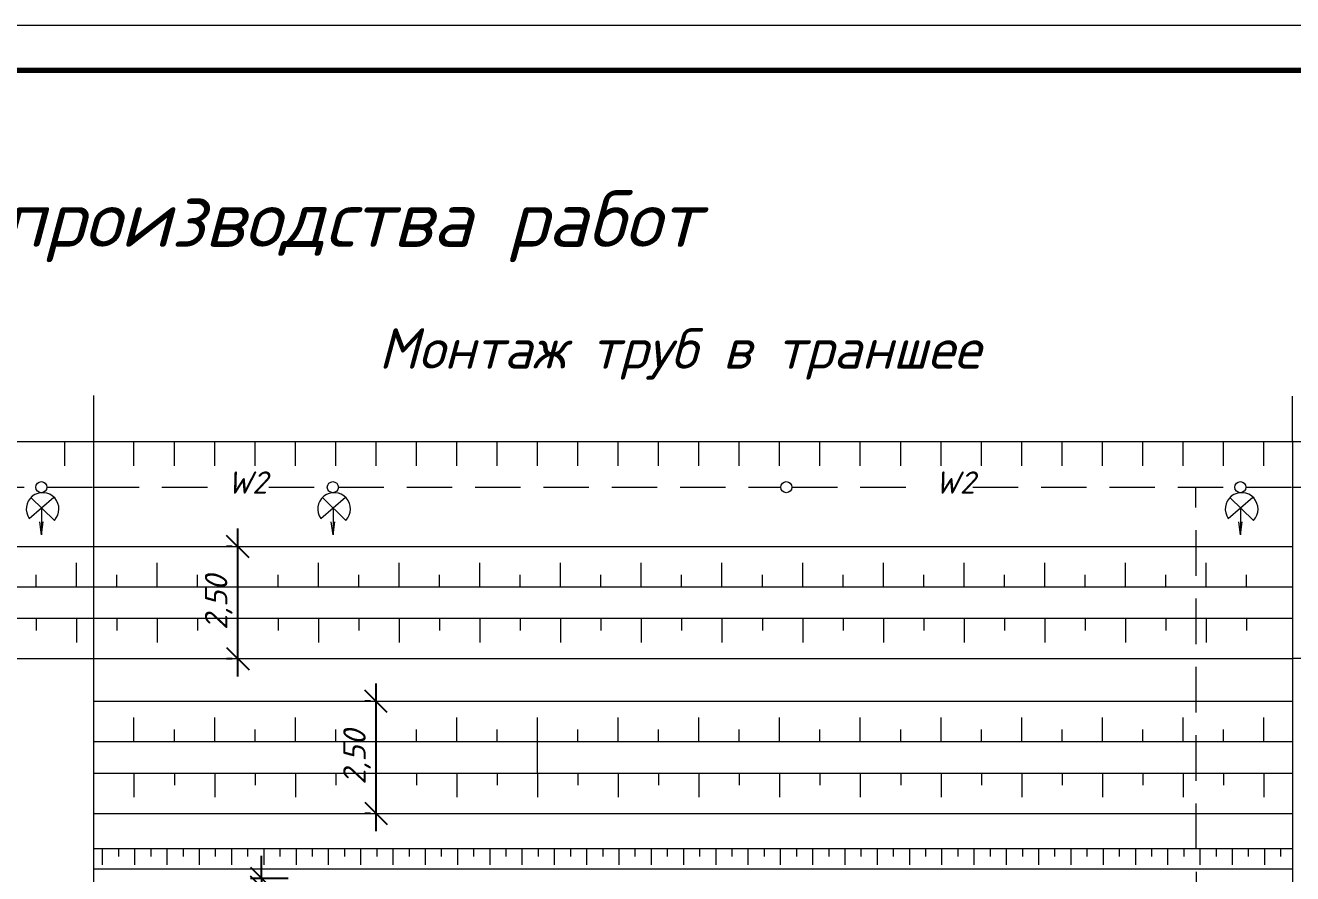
# Model space of a CAD drawing. Header units: millimetres. Extents: x 27137 to 30937, y -4667 to -569.
# Drawn here: x 28634.7 to 28776, y -3973.3 to -3878.8 of the extents above; entities that cross this region are included whole.
import ezdxf

# ---------------------------------------------------------------- set-up
doc = ezdxf.new("R2010")
doc.units = ezdxf.units.MM
doc.header["$LTSCALE"] = 0.4
doc.linetypes.add('штриховаяX2', pattern=[38.1, 25.4, -12.7])
doc.styles.add('Isocpeur', font='isocpeui.ttf', dxfattribs={"height": 2.5})
doc.styles.get("Standard").update_dxf_attribs({"font": 'isocpeui.ttf', "height": 2.5})
doc.dimstyles.new('06', dxfattribs={"dimtxt": 2.5, "dimasz": 2.5, "dimexe": 1.25, "dimexo": 0.625, "dimtad": 1, "dimdec": 0, "dimlfac": 200, "dimtxsty": 'Standard', "dimblk": 'OBLIQUE', "dimcen": 2.5, "dimdle": 2, "dimadec": 0, "dimazin": 0, "dimtfac": 1, "dimtdec": 0, "dimtmove": 0, "dimatfit": 3, "dimldrblk": 'OBLIQUE', "dimfxl": 1, "dimarcsym": 0})

# ---------------------------------------------------------------- blocks, each defined once
blk = doc.blocks.new('_Oblique')
at = {"color": 0, "linetype": 'ByBlock', "lineweight": -2}
blk.add_line((-0.5, -0.5), (0.5, 0.5), dxfattribs=at)
blk = doc.blocks.new('*D224')
at = {"color": 0, "lineweight": -2, "transparency": 16777216}
for p, q in [((28661.02, -3973.87), (28661.02, -3971.37)), ((28663.99, -3973.87), (28659.77, -3973.87)), ((28661.02, -3973.87), (28661.02, -3974.87)), ((28663.99, -3974.87), (28659.77, -3974.87)), ((28661.02, -3974.87), (28661.02, -3990.04))]:
    blk.add_line(p, q, dxfattribs=at)
at = {"layer": 'Defpoints', "color": 0, "transparency": 16777216}
for p in [(28664.61, -3973.87), (28661.02, -3974.87), (28664.61, -3974.87)]:
    blk.add_point(p, dxfattribs=at)
at = {"color": 0, "lineweight": -2, "transparency": 16777216, "xscale": 2.5, "yscale": 2.5, "zscale": 2.5}
for p, rotation in [((28661.02, -3973.87), 270), ((28661.02, -3974.87), 90)]:
    blk.add_blockref('_Oblique', p, dxfattribs=dict(at, rotation=rotation))
at = {"color": 0, "lineweight": 15, "transparency": 16777216, "insert": (28658.89, -3985.5), "char_height": 2.5, "attachment_point": 5, "rotation": 90, "style": 'Isocpeur'}
blk.add_mtext('0,080', dxfattribs=at)
blk = doc.blocks.new('*D226')
at = {"color": 0, "lineweight": -2, "transparency": 16777216}
for p, q in [((28658.37, -3951.37), (28658.37, -3934.87)), ((28657.74, -3936.87), (28657.12, -3936.87)), ((28657.74, -3949.37), (28657.12, -3949.37))]:
    blk.add_line(p, q, dxfattribs=at)
at = {"layer": 'Defpoints', "color": 0, "transparency": 16777216}
for p in [(28658.37, -3936.87), (28658.37, -3936.87), (28658.37, -3949.37)]:
    blk.add_point(p, dxfattribs=at)
at = {"color": 0, "lineweight": -2, "transparency": 16777216, "xscale": 2.5, "yscale": 2.5, "zscale": 2.5}
for p, rotation in [((28658.37, -3936.87), 90), ((28658.37, -3949.37), 270)]:
    blk.add_blockref('_Oblique', p, dxfattribs=dict(at, rotation=rotation))
at = {"color": 0, "lineweight": 15, "transparency": 16777216, "insert": (28656.24, -3943.12), "char_height": 2.5, "attachment_point": 5, "rotation": 90, "style": 'Isocpeur'}
blk.add_mtext('2,50', dxfattribs=at)
blk = doc.blocks.new('*D233')
at = {"color": 0, "lineweight": -2, "transparency": 16777216}
for p, q in [((28673.79, -3968.62), (28673.79, -3952.12)), ((28673.17, -3954.12), (28672.54, -3954.12)), ((28673.17, -3966.62), (28672.54, -3966.62))]:
    blk.add_line(p, q, dxfattribs=at)
at = {"layer": 'Defpoints', "color": 0, "transparency": 16777216}
for p in [(28673.79, -3954.12), (28673.79, -3954.12), (28673.79, -3966.62)]:
    blk.add_point(p, dxfattribs=at)
at = {"color": 0, "lineweight": -2, "transparency": 16777216, "xscale": 2.5, "yscale": 2.5, "zscale": 2.5}
for p, rotation in [((28673.79, -3954.12), 90), ((28673.79, -3966.62), 270)]:
    blk.add_blockref('_Oblique', p, dxfattribs=dict(at, rotation=rotation))
at = {"color": 0, "lineweight": 15, "transparency": 16777216, "insert": (28671.67, -3960.37), "char_height": 2.5, "attachment_point": 5, "rotation": 90, "style": 'Isocpeur'}
blk.add_mtext('2,50', dxfattribs=at)

msp = doc.modelspace()

# ---------------------------------------------------------------- linework, layer by layer
at = {"lineweight": 15, "ltscale": 0.5}
for p, q in [((28642.2914, -3920.0089), (28642.2914, -4011.3139)), ((28776.0043, -3925.0905), (28776.0043, -3920.0905)), ((28776.0043, -3925.0905), (28776.0043, -4015.6071)), ((28635.1173, -3933.7549), (28637.8514, -3931.3561)), ((28637.9088, -3933.9624), (28635.2915, -3931.4125)), ((28667.6286, -3933.7548), (28670.3628, -3931.3561)), ((28670.4201, -3933.9624), (28667.8028, -3931.4125)), ((28768.8302, -3933.7549), (28771.5643, -3931.3561)), ((28771.6217, -3933.9624), (28769.0044, -3931.4125)), ((28636.474, -3932.5646), (28636.474, -3935.5756)), ((28668.9854, -3932.5646), (28668.9854, -3935.5756)), ((28770.1869, -3932.5646), (28770.1869, -3935.5756)), ((28636.474, -3935.5756), (28636.2799, -3934.1057)), ((28636.474, -3935.5756), (28636.6655, -3934.1093)), ((28668.9854, -3935.5756), (28668.7912, -3934.1056)), ((28668.9854, -3935.5756), (28669.1768, -3934.1093)), ((28770.1869, -3935.5756), (28769.9928, -3934.1057)), ((28770.1869, -3935.5756), (28770.3784, -3934.1093)), ((28406.2709, -3936.868), (28776.0043, -3936.868)), ((28379.3656, -3941.368), (28776.0043, -3941.368)), ((28379.3656, -3944.868), (28776.0043, -3944.868)), ((28525.2201, -3949.368), (28776.0043, -3949.368)), ((28806.8656, -3949.368), (28776.0043, -3949.368)), ((28642.2914, -3954.118), (28654.8344, -3954.118)), ((28642.2914, -3954.118), (28673.6967, -3954.118)), ((28673.6967, -3954.118), (28776.0043, -3954.118)), ((28642.2914, -3958.618), (28776.0043, -3958.618)), ((28691.7914, -3962.118), (28691.7914, -3958.618)), ((28642.2914, -3962.118), (28776.0043, -3962.118)), ((28642.2914, -3966.618), (28776.0043, -3966.618)), ((28642.2914, -3966.618), (28649.8761, -3966.618)), ((28642.2914, -3966.618), (28696.2914, -3966.618)), ((28642.2914, -3970.5404), (28776.0043, -3970.5404)), ((28642.2914, -3972.8104), (28776.0043, -3972.8104))]:
    msp.add_line(p, q, dxfattribs=at)
at = {"lineweight": 15}
for p, q in [((28374.8656, -3925.1722), (28909.7171, -3925.1722)), ((28639.0785, -3927.8722), (28639.0785, -3925.1722)), ((28646.7914, -3927.8722), (28646.7914, -3925.1722)), ((28651.2914, -3927.8722), (28651.2914, -3925.1722)), ((28655.7914, -3927.8722), (28655.7914, -3925.1722)), ((28660.2914, -3927.8722), (28660.2914, -3925.1722)), ((28664.7914, -3927.8722), (28664.7914, -3925.1722)), ((28669.2914, -3927.8722), (28669.2914, -3925.1722)), ((28673.7914, -3927.8722), (28673.7914, -3925.1722)), ((28678.2914, -3927.8722), (28678.2914, -3925.1722)), ((28678.2914, -3927.8722), (28678.2914, -3925.1722)), ((28678.2914, -3927.8722), (28678.2914, -3925.1722)), ((28682.7914, -3927.8722), (28682.7914, -3925.1722)), ((28682.7914, -3927.8722), (28682.7914, -3925.1722)), ((28687.2914, -3927.8722), (28687.2914, -3925.1722)), ((28691.7914, -3927.8722), (28691.7914, -3925.1722)), ((28696.2914, -3927.8722), (28696.2914, -3925.1722)), ((28700.7914, -3927.8722), (28700.7914, -3925.1722)), ((28705.2914, -3927.8722), (28705.2914, -3925.1722)), ((28709.7914, -3927.8722), (28709.7914, -3925.1722)), ((28714.2914, -3927.8722), (28714.2914, -3925.1722)), ((28714.2914, -3927.8722), (28714.2914, -3925.1722)), ((28718.7914, -3927.8722), (28718.7914, -3925.1722)), ((28723.2914, -3927.8722), (28723.2914, -3925.1722)), ((28727.7914, -3927.8722), (28727.7914, -3925.1722)), ((28732.2914, -3927.8722), (28732.2914, -3925.1722)), ((28736.7914, -3927.8722), (28736.7914, -3925.1722)), ((28741.2914, -3927.8722), (28741.2914, -3925.1722)), ((28745.7914, -3927.8722), (28745.7914, -3925.1722)), ((28750.2914, -3927.8722), (28750.2914, -3925.1722)), ((28750.2914, -3927.8722), (28750.2914, -3925.1722)), ((28754.7914, -3927.8722), (28754.7914, -3925.1722)), ((28754.7914, -3927.8722), (28754.7914, -3925.1722)), ((28759.2914, -3927.8722), (28759.2914, -3925.1722)), ((28763.7914, -3927.8722), (28763.7914, -3925.1722)), ((28768.2914, -3927.8722), (28768.2914, -3925.1722)), ((28768.2914, -3927.8722), (28768.2914, -3925.1722)), ((28772.7914, -3927.8722), (28772.7914, -3925.1722)), ((28640.3656, -3941.368), (28640.3656, -3938.668)), ((28640.3656, -3941.368), (28640.3656, -3938.668)), ((28640.3656, -3941.368), (28640.3656, -3938.668)), ((28640.3656, -3941.368), (28640.3656, -3938.668)), ((28649.3656, -3941.368), (28649.3656, -3938.668)), ((28649.3656, -3941.368), (28649.3656, -3938.668)), ((28649.3656, -3941.368), (28649.3656, -3938.668)), ((28649.3656, -3941.368), (28649.3656, -3938.668)), ((28658.3656, -3941.368), (28658.3656, -3938.668)), ((28658.3656, -3941.368), (28658.3656, -3938.668)), ((28658.3656, -3941.368), (28658.3656, -3938.668)), ((28658.3656, -3941.368), (28658.3656, -3938.668)), ((28658.3656, -3941.368), (28658.3656, -3938.668)), ((28658.3656, -3941.368), (28658.3656, -3938.668)), ((28667.3656, -3941.368), (28667.3656, -3938.668)), ((28667.3656, -3941.368), (28667.3656, -3938.668)), ((28667.3656, -3941.368), (28667.3656, -3938.668)), ((28667.3656, -3941.368), (28667.3656, -3938.668)), ((28676.3656, -3941.368), (28676.3656, -3938.668)), ((28676.3656, -3941.368), (28676.3656, -3938.668)), ((28676.3656, -3941.368), (28676.3656, -3938.668)), ((28676.3656, -3941.368), (28676.3656, -3938.668)), ((28676.3656, -3941.368), (28676.3656, -3938.668)), ((28676.3656, -3941.368), (28676.3656, -3938.668)), ((28685.3656, -3941.368), (28685.3656, -3938.668)), ((28685.3656, -3941.368), (28685.3656, -3938.668)), ((28685.3656, -3941.368), (28685.3656, -3938.668)), ((28685.3656, -3941.368), (28685.3656, -3938.668)), ((28694.3656, -3941.368), (28694.3656, -3938.668)), ((28694.3656, -3941.368), (28694.3656, -3938.668)), ((28694.3656, -3941.368), (28694.3656, -3938.668)), ((28694.3656, -3941.368), (28694.3656, -3938.668)), ((28694.3656, -3941.368), (28694.3656, -3938.668)), ((28694.3656, -3941.368), (28694.3656, -3938.668)), ((28703.3656, -3941.368), (28703.3656, -3938.668)), ((28703.3656, -3941.368), (28703.3656, -3938.668)), ((28703.3656, -3941.368), (28703.3656, -3938.668)), ((28703.3656, -3941.368), (28703.3656, -3938.668)), ((28712.3656, -3941.368), (28712.3656, -3938.668)), ((28712.3656, -3941.368), (28712.3656, -3938.668)), ((28712.3656, -3941.368), (28712.3656, -3938.668)), ((28712.3656, -3941.368), (28712.3656, -3938.668)), ((28712.3656, -3941.368), (28712.3656, -3938.668)), ((28712.3656, -3941.368), (28712.3656, -3938.668)), ((28721.3656, -3941.368), (28721.3656, -3938.668)), ((28721.3656, -3941.368), (28721.3656, -3938.668)), ((28721.3656, -3941.368), (28721.3656, -3938.668)), ((28721.3656, -3941.368), (28721.3656, -3938.668)), ((28730.3656, -3941.368), (28730.3656, -3938.668)), ((28730.3656, -3941.368), (28730.3656, -3938.668)), ((28730.3656, -3941.368), (28730.3656, -3938.668)), ((28730.3656, -3941.368), (28730.3656, -3938.668)), ((28730.3656, -3941.368), (28730.3656, -3938.668)), ((28730.3656, -3941.368), (28730.3656, -3938.668)), ((28739.3656, -3941.368), (28739.3656, -3938.668)), ((28739.3656, -3941.368), (28739.3656, -3938.668)), ((28739.3656, -3941.368), (28739.3656, -3938.668)), ((28739.3656, -3941.368), (28739.3656, -3938.668)), ((28748.3656, -3941.368), (28748.3656, -3938.668)), ((28748.3656, -3941.368), (28748.3656, -3938.668)), ((28748.3656, -3941.368), (28748.3656, -3938.668)), ((28748.3656, -3941.368), (28748.3656, -3938.668)), ((28748.3656, -3941.368), (28748.3656, -3938.668)), ((28748.3656, -3941.368), (28748.3656, -3938.668)), ((28757.3656, -3941.368), (28757.3656, -3938.668)), ((28757.3656, -3941.368), (28757.3656, -3938.668)), ((28757.3656, -3941.368), (28757.3656, -3938.668)), ((28757.3656, -3941.368), (28757.3656, -3938.668)), ((28766.3656, -3941.368), (28766.3656, -3938.668)), ((28766.3656, -3941.368), (28766.3656, -3938.668)), ((28766.3656, -3941.368), (28766.3656, -3938.668)), ((28766.3656, -3941.368), (28766.3656, -3938.668)), ((28766.3656, -3941.368), (28766.3656, -3938.668)), ((28766.3656, -3941.368), (28766.3656, -3938.668)), ((28635.8656, -3941.368), (28635.8656, -3940.018)), ((28644.8656, -3941.368), (28644.8656, -3940.018)), ((28653.8656, -3941.368), (28653.8656, -3940.018)), ((28662.8656, -3941.368), (28662.8656, -3940.018)), ((28662.8656, -3941.368), (28662.8656, -3940.018)), ((28671.8656, -3941.368), (28671.8656, -3940.018)), ((28680.8656, -3941.368), (28680.8656, -3940.018)), ((28680.8656, -3941.368), (28680.8656, -3940.018)), ((28689.8656, -3941.368), (28689.8656, -3940.018)), ((28698.8656, -3941.368), (28698.8656, -3940.018)), ((28698.8656, -3941.368), (28698.8656, -3940.018)), ((28707.8656, -3941.368), (28707.8656, -3940.018)), ((28716.8656, -3941.368), (28716.8656, -3940.018)), ((28716.8656, -3941.368), (28716.8656, -3940.018)), ((28725.8656, -3941.368), (28725.8656, -3940.018)), ((28734.8656, -3941.368), (28734.8656, -3940.018)), ((28734.8656, -3941.368), (28734.8656, -3940.018)), ((28743.8656, -3941.368), (28743.8656, -3940.018)), ((28752.8656, -3941.368), (28752.8656, -3940.018)), ((28752.8656, -3941.368), (28752.8656, -3940.018)), ((28761.8656, -3941.368), (28761.8656, -3940.018)), ((28770.8656, -3941.368), (28770.8656, -3940.018)), ((28770.8656, -3941.368), (28770.8656, -3940.018)), ((28635.8656, -3944.868), (28635.8656, -3946.218)), ((28640.3656, -3944.868), (28640.3656, -3947.568)), ((28640.3656, -3944.868), (28640.3656, -3947.568)), ((28640.3656, -3944.868), (28640.3656, -3947.568)), ((28640.3656, -3944.868), (28640.3656, -3947.568)), ((28640.3656, -3944.868), (28640.3656, -3947.568)), ((28640.3656, -3944.868), (28640.3656, -3947.568)), ((28640.3656, -3944.868), (28640.3656, -3947.568)), ((28644.8656, -3944.868), (28644.8656, -3946.218)), ((28649.3656, -3944.868), (28649.3656, -3947.568)), ((28649.3656, -3944.868), (28649.3656, -3947.568)), ((28649.3656, -3944.868), (28649.3656, -3947.568)), ((28653.8656, -3944.868), (28653.8656, -3946.218)), ((28658.3656, -3944.868), (28658.3656, -3947.568)), ((28658.3656, -3944.868), (28658.3656, -3947.568)), ((28658.3656, -3944.868), (28658.3656, -3947.568)), ((28658.3656, -3944.868), (28658.3656, -3947.568)), ((28658.3656, -3944.868), (28658.3656, -3947.568)), ((28658.3656, -3944.868), (28658.3656, -3947.568)), ((28658.3656, -3944.868), (28658.3656, -3947.568)), ((28658.3656, -3944.868), (28658.3656, -3947.568)), ((28662.8656, -3944.868), (28662.8656, -3946.218)), ((28662.8656, -3944.868), (28662.8656, -3946.218)), ((28667.3656, -3944.868), (28667.3656, -3947.568)), ((28667.3656, -3944.868), (28667.3656, -3947.568)), ((28667.3656, -3944.868), (28667.3656, -3947.568)), ((28671.8656, -3944.868), (28671.8656, -3946.218)), ((28676.3656, -3944.868), (28676.3656, -3947.568)), ((28676.3656, -3944.868), (28676.3656, -3947.568)), ((28676.3656, -3944.868), (28676.3656, -3947.568)), ((28676.3656, -3944.868), (28676.3656, -3947.568)), ((28676.3656, -3944.868), (28676.3656, -3947.568)), ((28676.3656, -3944.868), (28676.3656, -3947.568)), ((28676.3656, -3944.868), (28676.3656, -3947.568)), ((28676.3656, -3944.868), (28676.3656, -3947.568)), ((28680.8656, -3944.868), (28680.8656, -3946.218)), ((28680.8656, -3944.868), (28680.8656, -3946.218)), ((28685.3656, -3944.868), (28685.3656, -3947.568)), ((28685.3656, -3944.868), (28685.3656, -3947.568)), ((28685.3656, -3944.868), (28685.3656, -3947.568)), ((28689.8656, -3944.868), (28689.8656, -3946.218)), ((28694.3656, -3944.868), (28694.3656, -3947.568)), ((28694.3656, -3944.868), (28694.3656, -3947.568)), ((28694.3656, -3944.868), (28694.3656, -3947.568)), ((28694.3656, -3944.868), (28694.3656, -3947.568)), ((28694.3656, -3944.868), (28694.3656, -3947.568)), ((28694.3656, -3944.868), (28694.3656, -3947.568)), ((28694.3656, -3944.868), (28694.3656, -3947.568)), ((28694.3656, -3944.868), (28694.3656, -3947.568)), ((28698.8656, -3944.868), (28698.8656, -3946.218)), ((28698.8656, -3944.868), (28698.8656, -3946.218)), ((28703.3656, -3944.868), (28703.3656, -3947.568)), ((28703.3656, -3944.868), (28703.3656, -3947.568)), ((28703.3656, -3944.868), (28703.3656, -3947.568)), ((28707.8656, -3944.868), (28707.8656, -3946.218)), ((28712.3656, -3944.868), (28712.3656, -3947.568)), ((28712.3656, -3944.868), (28712.3656, -3947.568)), ((28712.3656, -3944.868), (28712.3656, -3947.568)), ((28712.3656, -3944.868), (28712.3656, -3947.568)), ((28712.3656, -3944.868), (28712.3656, -3947.568)), ((28712.3656, -3944.868), (28712.3656, -3947.568)), ((28712.3656, -3944.868), (28712.3656, -3947.568)), ((28712.3656, -3944.868), (28712.3656, -3947.568)), ((28716.8656, -3944.868), (28716.8656, -3946.218)), ((28716.8656, -3944.868), (28716.8656, -3946.218)), ((28721.3656, -3944.868), (28721.3656, -3947.568)), ((28721.3656, -3944.868), (28721.3656, -3947.568)), ((28721.3656, -3944.868), (28721.3656, -3947.568)), ((28725.8656, -3944.868), (28725.8656, -3946.218)), ((28730.3656, -3944.868), (28730.3656, -3947.568)), ((28730.3656, -3944.868), (28730.3656, -3947.568)), ((28730.3656, -3944.868), (28730.3656, -3947.568)), ((28730.3656, -3944.868), (28730.3656, -3947.568)), ((28730.3656, -3944.868), (28730.3656, -3947.568)), ((28730.3656, -3944.868), (28730.3656, -3947.568)), ((28730.3656, -3944.868), (28730.3656, -3947.568)), ((28730.3656, -3944.868), (28730.3656, -3947.568)), ((28734.8656, -3944.868), (28734.8656, -3946.218)), ((28734.8656, -3944.868), (28734.8656, -3946.218)), ((28739.3656, -3944.868), (28739.3656, -3947.568)), ((28739.3656, -3944.868), (28739.3656, -3947.568)), ((28739.3656, -3944.868), (28739.3656, -3947.568)), ((28743.8656, -3944.868), (28743.8656, -3946.218)), ((28748.3656, -3944.868), (28748.3656, -3947.568)), ((28748.3656, -3944.868), (28748.3656, -3947.568)), ((28748.3656, -3944.868), (28748.3656, -3947.568)), ((28748.3656, -3944.868), (28748.3656, -3947.568)), ((28748.3656, -3944.868), (28748.3656, -3947.568)), ((28748.3656, -3944.868), (28748.3656, -3947.568)), ((28748.3656, -3944.868), (28748.3656, -3947.568)), ((28748.3656, -3944.868), (28748.3656, -3947.568)), ((28752.8656, -3944.868), (28752.8656, -3946.218)), ((28752.8656, -3944.868), (28752.8656, -3946.218)), ((28757.3656, -3944.868), (28757.3656, -3947.568)), ((28757.3656, -3944.868), (28757.3656, -3947.568)), ((28757.3656, -3944.868), (28757.3656, -3947.568)), ((28761.8656, -3944.868), (28761.8656, -3946.218)), ((28766.3656, -3944.868), (28766.3656, -3947.568)), ((28766.3656, -3944.868), (28766.3656, -3947.568)), ((28766.3656, -3944.868), (28766.3656, -3947.568)), ((28766.3656, -3944.868), (28766.3656, -3947.568)), ((28766.3656, -3944.868), (28766.3656, -3947.568)), ((28766.3656, -3944.868), (28766.3656, -3947.568)), ((28766.3656, -3944.868), (28766.3656, -3947.568)), ((28766.3656, -3944.868), (28766.3656, -3947.568)), ((28770.8656, -3944.868), (28770.8656, -3946.218)), ((28770.8656, -3944.868), (28770.8656, -3946.218)), ((28646.7914, -3958.618), (28646.7914, -3955.918)), ((28646.7914, -3958.618), (28646.7914, -3955.918)), ((28646.7914, -3958.618), (28646.7914, -3955.918)), ((28646.7914, -3958.618), (28646.7914, -3955.918)), ((28655.7914, -3958.618), (28655.7914, -3955.918)), ((28655.7914, -3958.618), (28655.7914, -3955.918)), ((28664.7914, -3958.618), (28664.7914, -3955.918)), ((28664.7914, -3958.618), (28664.7914, -3955.918)), ((28664.7914, -3958.618), (28664.7914, -3955.918)), ((28673.7914, -3958.618), (28673.7914, -3955.918)), ((28673.7914, -3958.618), (28673.7914, -3955.918)), ((28673.7914, -3958.618), (28673.7914, -3955.918)), ((28673.7914, -3958.618), (28673.7914, -3955.918)), ((28673.7914, -3958.618), (28673.7914, -3955.918)), ((28682.7914, -3958.618), (28682.7914, -3955.918)), ((28682.7914, -3958.618), (28682.7914, -3955.918)), ((28691.7914, -3958.618), (28691.7914, -3955.918)), ((28691.7914, -3958.618), (28691.7914, -3955.918)), ((28691.7914, -3958.618), (28691.7914, -3955.918)), ((28691.7914, -3958.618), (28691.7914, -3955.918)), ((28691.7914, -3958.618), (28691.7914, -3955.918)), ((28691.7914, -3958.618), (28691.7914, -3955.918)), ((28691.7914, -3958.618), (28691.7914, -3955.918)), ((28691.7914, -3958.618), (28691.7914, -3955.918)), ((28700.7914, -3958.618), (28700.7914, -3955.918)), ((28700.7914, -3958.618), (28700.7914, -3955.918)), ((28709.7914, -3958.618), (28709.7914, -3955.918)), ((28709.7914, -3958.618), (28709.7914, -3955.918)), ((28709.7914, -3958.618), (28709.7914, -3955.918)), ((28709.7914, -3958.618), (28709.7914, -3955.918)), ((28709.7914, -3958.618), (28709.7914, -3955.918)), ((28709.7914, -3958.618), (28709.7914, -3955.918)), ((28709.7914, -3958.618), (28709.7914, -3955.918)), ((28709.7914, -3958.618), (28709.7914, -3955.918)), ((28718.7914, -3958.618), (28718.7914, -3955.918)), ((28718.7914, -3958.618), (28718.7914, -3955.918)), ((28727.7914, -3958.618), (28727.7914, -3955.918)), ((28727.7914, -3958.618), (28727.7914, -3955.918)), ((28727.7914, -3958.618), (28727.7914, -3955.918)), ((28727.7914, -3958.618), (28727.7914, -3955.918)), ((28727.7914, -3958.618), (28727.7914, -3955.918)), ((28727.7914, -3958.618), (28727.7914, -3955.918)), ((28727.7914, -3958.618), (28727.7914, -3955.918)), ((28727.7914, -3958.618), (28727.7914, -3955.918)), ((28736.7914, -3958.618), (28736.7914, -3955.918)), ((28736.7914, -3958.618), (28736.7914, -3955.918)), ((28745.7914, -3958.618), (28745.7914, -3955.918)), ((28745.7914, -3958.618), (28745.7914, -3955.918)), ((28745.7914, -3958.618), (28745.7914, -3955.918)), ((28745.7914, -3958.618), (28745.7914, -3955.918)), ((28745.7914, -3958.618), (28745.7914, -3955.918)), ((28745.7914, -3958.618), (28745.7914, -3955.918)), ((28745.7914, -3958.618), (28745.7914, -3955.918)), ((28745.7914, -3958.618), (28745.7914, -3955.918)), ((28754.7914, -3958.618), (28754.7914, -3955.918)), ((28754.7914, -3958.618), (28754.7914, -3955.918)), ((28763.7914, -3958.618), (28763.7914, -3955.918)), ((28763.7914, -3958.618), (28763.7914, -3955.918)), ((28763.7914, -3958.618), (28763.7914, -3955.918)), ((28763.7914, -3958.618), (28763.7914, -3955.918)), ((28763.7914, -3958.618), (28763.7914, -3955.918)), ((28763.7914, -3958.618), (28763.7914, -3955.918)), ((28763.7914, -3958.618), (28763.7914, -3955.918)), ((28763.7914, -3958.618), (28763.7914, -3955.918)), ((28772.7914, -3958.618), (28772.7914, -3955.918)), ((28772.7914, -3958.618), (28772.7914, -3955.918)), ((28651.2914, -3958.618), (28651.2914, -3957.268)), ((28660.2914, -3958.618), (28660.2914, -3957.268)), ((28669.2914, -3958.618), (28669.2914, -3957.268)), ((28678.2914, -3958.618), (28678.2914, -3957.268)), ((28687.2914, -3958.618), (28687.2914, -3957.268)), ((28696.2914, -3958.618), (28696.2914, -3957.268)), ((28705.2914, -3958.618), (28705.2914, -3957.268)), ((28714.2914, -3958.618), (28714.2914, -3957.268)), ((28723.2914, -3958.618), (28723.2914, -3957.268)), ((28732.2914, -3958.618), (28732.2914, -3957.268)), ((28741.2914, -3958.618), (28741.2914, -3957.268)), ((28750.2914, -3958.618), (28750.2914, -3957.268)), ((28759.2914, -3958.618), (28759.2914, -3957.268)), ((28768.2914, -3958.618), (28768.2914, -3957.268)), ((28646.7914, -3962.118), (28646.7914, -3964.018)), ((28646.7914, -3962.118), (28646.7914, -3964.818)), ((28646.7914, -3962.118), (28646.7914, -3964.818)), ((28646.7914, -3962.118), (28646.7914, -3964.818)), ((28646.7914, -3962.118), (28646.7914, -3964.818)), ((28651.2914, -3962.118), (28651.2914, -3963.468)), ((28655.7914, -3962.118), (28655.7914, -3964.818)), ((28655.7914, -3962.118), (28655.7914, -3964.818)), ((28660.2914, -3962.118), (28660.2914, -3963.468)), ((28664.7914, -3962.118), (28664.7914, -3964.818)), ((28664.7914, -3962.118), (28664.7914, -3964.818)), ((28664.7914, -3962.118), (28664.7914, -3964.818)), ((28669.2914, -3962.118), (28669.2914, -3963.468)), ((28673.7914, -3962.118), (28673.7914, -3964.818)), ((28673.7914, -3962.118), (28673.7914, -3964.818)), ((28673.7914, -3962.118), (28673.7914, -3964.818)), ((28673.7914, -3962.118), (28673.7914, -3964.818)), ((28673.7914, -3962.118), (28673.7914, -3964.818)), ((28678.2914, -3962.118), (28678.2914, -3963.468)), ((28682.7914, -3962.118), (28682.7914, -3964.818)), ((28682.7914, -3962.118), (28682.7914, -3964.818)), ((28687.2914, -3962.118), (28687.2914, -3963.468)), ((28691.7914, -3962.118), (28691.7914, -3964.818)), ((28691.7914, -3962.118), (28691.7914, -3964.818)), ((28691.7914, -3962.118), (28691.7914, -3964.818)), ((28691.7914, -3962.118), (28691.7914, -3964.818)), ((28691.7914, -3962.118), (28691.7914, -3964.818)), ((28691.7914, -3962.118), (28691.7914, -3964.818)), ((28691.7914, -3962.118), (28691.7914, -3964.818)), ((28691.7914, -3962.118), (28691.7914, -3964.818)), ((28696.2914, -3962.118), (28696.2914, -3963.468)), ((28700.7914, -3962.118), (28700.7914, -3964.818)), ((28700.7914, -3962.118), (28700.7914, -3964.818)), ((28705.2914, -3962.118), (28705.2914, -3963.468)), ((28709.7914, -3962.118), (28709.7914, -3964.818)), ((28709.7914, -3962.118), (28709.7914, -3964.818)), ((28709.7914, -3962.118), (28709.7914, -3964.818)), ((28709.7914, -3962.118), (28709.7914, -3964.818)), ((28709.7914, -3962.118), (28709.7914, -3964.818)), ((28709.7914, -3962.118), (28709.7914, -3964.818)), ((28709.7914, -3962.118), (28709.7914, -3964.818)), ((28709.7914, -3962.118), (28709.7914, -3964.818)), ((28714.2914, -3962.118), (28714.2914, -3963.468)), ((28714.2914, -3962.118), (28714.2914, -3963.468)), ((28718.7914, -3962.118), (28718.7914, -3964.818)), ((28718.7914, -3962.118), (28718.7914, -3964.818)), ((28723.2914, -3962.118), (28723.2914, -3963.468)), ((28727.7914, -3962.118), (28727.7914, -3964.818)), ((28727.7914, -3962.118), (28727.7914, -3964.818)), ((28727.7914, -3962.118), (28727.7914, -3964.818)), ((28727.7914, -3962.118), (28727.7914, -3964.818)), ((28727.7914, -3962.118), (28727.7914, -3964.818)), ((28727.7914, -3962.118), (28727.7914, -3964.818)), ((28727.7914, -3962.118), (28727.7914, -3964.818)), ((28727.7914, -3962.118), (28727.7914, -3964.818)), ((28732.2914, -3962.118), (28732.2914, -3963.468)), ((28736.7914, -3962.118), (28736.7914, -3964.818)), ((28736.7914, -3962.118), (28736.7914, -3964.818)), ((28741.2914, -3962.118), (28741.2914, -3963.468)), ((28745.7914, -3962.118), (28745.7914, -3964.818)), ((28745.7914, -3962.118), (28745.7914, -3964.818)), ((28745.7914, -3962.118), (28745.7914, -3964.818)), ((28745.7914, -3962.118), (28745.7914, -3964.818)), ((28745.7914, -3962.118), (28745.7914, -3964.818)), ((28745.7914, -3962.118), (28745.7914, -3964.818)), ((28745.7914, -3962.118), (28745.7914, -3964.818)), ((28745.7914, -3962.118), (28745.7914, -3964.818)), ((28750.2914, -3962.118), (28750.2914, -3963.468)), ((28754.7914, -3962.118), (28754.7914, -3964.818)), ((28754.7914, -3962.118), (28754.7914, -3964.818)), ((28759.2914, -3962.118), (28759.2914, -3963.468)), ((28763.7914, -3962.118), (28763.7914, -3964.818)), ((28763.7914, -3962.118), (28763.7914, -3964.818)), ((28763.7914, -3962.118), (28763.7914, -3964.818)), ((28763.7914, -3962.118), (28763.7914, -3964.818)), ((28763.7914, -3962.118), (28763.7914, -3964.818)), ((28763.7914, -3962.118), (28763.7914, -3964.818)), ((28763.7914, -3962.118), (28763.7914, -3964.818)), ((28763.7914, -3962.118), (28763.7914, -3964.818)), ((28768.2914, -3962.118), (28768.2914, -3963.468)), ((28772.7914, -3962.118), (28772.7914, -3964.818)), ((28772.7914, -3962.118), (28772.7914, -3964.818)), ((28643.2611, -3970.5404), (28643.2611, -3972.3404)), ((28645.0611, -3970.5404), (28645.0611, -3971.4404)), ((28646.8611, -3970.5404), (28646.8611, -3972.3404)), ((28648.6611, -3970.5404), (28648.6611, -3971.4404)), ((28648.6611, -3970.5404), (28648.6611, -3971.4404)), ((28650.4611, -3970.5404), (28650.4611, -3972.3404)), ((28650.4611, -3970.5404), (28650.4611, -3972.3404)), ((28650.4611, -3970.5404), (28650.4611, -3972.3404)), ((28652.2611, -3970.5404), (28652.2611, -3971.4404)), ((28652.2611, -3970.5404), (28652.2611, -3971.4404)), ((28654.0611, -3970.5404), (28654.0611, -3972.3404)), ((28654.0611, -3970.5404), (28654.0611, -3972.3404)), ((28654.0611, -3970.5404), (28654.0611, -3972.3404)), ((28655.8611, -3970.5404), (28655.8611, -3971.4404)), ((28655.8611, -3970.5404), (28655.8611, -3971.4404)), ((28657.6611, -3970.5404), (28657.6611, -3972.3404)), ((28657.6611, -3970.5404), (28657.6611, -3972.3404)), ((28657.6611, -3970.5404), (28657.6611, -3972.3404)), ((28659.4611, -3970.5404), (28659.4611, -3971.4404)), ((28659.4611, -3970.5404), (28659.4611, -3971.4404)), ((28661.2611, -3970.5404), (28661.2611, -3972.3404)), ((28661.2611, -3970.5404), (28661.2611, -3972.3404)), ((28661.2611, -3970.5404), (28661.2611, -3972.3404)), ((28663.0611, -3970.5404), (28663.0611, -3971.4404)), ((28663.0611, -3970.5404), (28663.0611, -3971.4404)), ((28664.8611, -3970.5404), (28664.8611, -3972.3404)), ((28664.8611, -3970.5404), (28664.8611, -3972.3404)), ((28664.8611, -3970.5404), (28664.8611, -3972.3404)), ((28666.6611, -3970.5404), (28666.6611, -3971.4404)), ((28666.6611, -3970.5404), (28666.6611, -3971.4404)), ((28668.4611, -3970.5404), (28668.4611, -3972.3404)), ((28668.4611, -3970.5404), (28668.4611, -3972.3404)), ((28668.4611, -3970.5404), (28668.4611, -3972.3404)), ((28670.2611, -3970.5404), (28670.2611, -3971.4404)), ((28670.2611, -3970.5404), (28670.2611, -3971.4404)), ((28672.0611, -3970.5404), (28672.0611, -3972.3404)), ((28672.0611, -3970.5404), (28672.0611, -3972.3404)), ((28672.0611, -3970.5404), (28672.0611, -3972.3404)), ((28673.8611, -3970.5404), (28673.8611, -3971.4404)), ((28673.8611, -3970.5404), (28673.8611, -3971.4404)), ((28675.6611, -3970.5404), (28675.6611, -3972.3404)), ((28675.6611, -3970.5404), (28675.6611, -3972.3404)), ((28675.6611, -3970.5404), (28675.6611, -3972.3404)), ((28677.4611, -3970.5404), (28677.4611, -3971.4404)), ((28677.4611, -3970.5404), (28677.4611, -3971.4404)), ((28679.2611, -3970.5404), (28679.2611, -3972.3404)), ((28679.2611, -3970.5404), (28679.2611, -3972.3404)), ((28679.2611, -3970.5404), (28679.2611, -3972.3404)), ((28681.0611, -3970.5404), (28681.0611, -3971.4404)), ((28681.0611, -3970.5404), (28681.0611, -3971.4404)), ((28682.8611, -3970.5404), (28682.8611, -3972.3404)), ((28682.8611, -3970.5404), (28682.8611, -3972.3404)), ((28682.8611, -3970.5404), (28682.8611, -3972.3404)), ((28682.8611, -3970.5404), (28682.8611, -3972.3404)), ((28682.8611, -3970.5404), (28682.8611, -3972.3404)), ((28682.8611, -3970.5404), (28682.8611, -3972.3404)), ((28682.8611, -3970.5404), (28682.8611, -3972.3404)), ((28682.8611, -3970.5404), (28682.8611, -3972.3404)), ((28682.8611, -3970.5404), (28682.8611, -3972.3404)), ((28682.8611, -3970.5404), (28682.8611, -3972.3404)), ((28682.8611, -3970.5404), (28682.8611, -3972.3404)), ((28682.8611, -3970.5404), (28682.8611, -3972.3404)), ((28684.6611, -3970.5404), (28684.6611, -3971.4404)), ((28684.6611, -3970.5404), (28684.6611, -3971.4404)), ((28686.4611, -3970.5404), (28686.4611, -3972.3404)), ((28686.4611, -3970.5404), (28686.4611, -3972.3404)), ((28686.4611, -3970.5404), (28686.4611, -3972.3404)), ((28686.4611, -3970.5404), (28686.4611, -3972.3404)), ((28686.4611, -3970.5404), (28686.4611, -3972.3404)), ((28686.4611, -3970.5404), (28686.4611, -3972.3404)), ((28686.4611, -3970.5404), (28686.4611, -3972.3404)), ((28686.4611, -3970.5404), (28686.4611, -3972.3404)), ((28686.4611, -3970.5404), (28686.4611, -3972.3404)), ((28688.2611, -3970.5404), (28688.2611, -3971.4404)), ((28688.2611, -3970.5404), (28688.2611, -3971.4404)), ((28690.0611, -3970.5404), (28690.0611, -3972.3404)), ((28690.0611, -3970.5404), (28690.0611, -3972.3404)), ((28690.0611, -3970.5404), (28690.0611, -3972.3404)), ((28690.0611, -3970.5404), (28690.0611, -3972.3404)), ((28690.0611, -3970.5404), (28690.0611, -3972.3404)), ((28690.0611, -3970.5404), (28690.0611, -3972.3404)), ((28690.0611, -3970.5404), (28690.0611, -3972.3404)), ((28690.0611, -3970.5404), (28690.0611, -3972.3404)), ((28690.0611, -3970.5404), (28690.0611, -3972.3404)), ((28691.8611, -3970.5404), (28691.8611, -3971.4404)), ((28691.8611, -3970.5404), (28691.8611, -3971.4404)), ((28693.6611, -3970.5404), (28693.6611, -3972.3404)), ((28693.6611, -3970.5404), (28693.6611, -3972.3404)), ((28693.6611, -3970.5404), (28693.6611, -3972.3404)), ((28693.6611, -3970.5404), (28693.6611, -3972.3404)), ((28693.6611, -3970.5404), (28693.6611, -3972.3404)), ((28693.6611, -3970.5404), (28693.6611, -3972.3404)), ((28693.6611, -3970.5404), (28693.6611, -3972.3404)), ((28693.6611, -3970.5404), (28693.6611, -3972.3404)), ((28693.6611, -3970.5404), (28693.6611, -3972.3404)), ((28695.4611, -3970.5404), (28695.4611, -3971.4404)), ((28695.4611, -3970.5404), (28695.4611, -3971.4404)), ((28697.2611, -3970.5404), (28697.2611, -3972.3404)), ((28697.2611, -3970.5404), (28697.2611, -3972.3404)), ((28697.2611, -3970.5404), (28697.2611, -3972.3404)), ((28697.2611, -3970.5404), (28697.2611, -3972.3404)), ((28697.2611, -3970.5404), (28697.2611, -3972.3404)), ((28697.2611, -3970.5404), (28697.2611, -3972.3404)), ((28697.2611, -3970.5404), (28697.2611, -3972.3404)), ((28697.2611, -3970.5404), (28697.2611, -3972.3404)), ((28697.2611, -3970.5404), (28697.2611, -3972.3404)), ((28699.0611, -3970.5404), (28699.0611, -3971.4404)), ((28699.0611, -3970.5404), (28699.0611, -3971.4404)), ((28700.8611, -3970.5404), (28700.8611, -3972.3404)), ((28700.8611, -3970.5404), (28700.8611, -3972.3404)), ((28700.8611, -3970.5404), (28700.8611, -3972.3404)), ((28700.8611, -3970.5404), (28700.8611, -3972.3404)), ((28700.8611, -3970.5404), (28700.8611, -3972.3404)), ((28700.8611, -3970.5404), (28700.8611, -3972.3404)), ((28700.8611, -3970.5404), (28700.8611, -3972.3404)), ((28700.8611, -3970.5404), (28700.8611, -3972.3404)), ((28700.8611, -3970.5404), (28700.8611, -3972.3404)), ((28702.6611, -3970.5404), (28702.6611, -3971.4404)), ((28702.6611, -3970.5404), (28702.6611, -3971.4404)), ((28704.4611, -3970.5404), (28704.4611, -3972.3404)), ((28704.4611, -3970.5404), (28704.4611, -3972.3404)), ((28704.4611, -3970.5404), (28704.4611, -3972.3404)), ((28704.4611, -3970.5404), (28704.4611, -3972.3404)), ((28704.4611, -3970.5404), (28704.4611, -3972.3404)), ((28704.4611, -3970.5404), (28704.4611, -3972.3404)), ((28704.4611, -3970.5404), (28704.4611, -3972.3404)), ((28704.4611, -3970.5404), (28704.4611, -3972.3404)), ((28704.4611, -3970.5404), (28704.4611, -3972.3404)), ((28704.4611, -3970.5404), (28704.4611, -3972.3404)), ((28704.4611, -3970.5404), (28704.4611, -3972.3404)), ((28704.4611, -3970.5404), (28704.4611, -3972.3404)), ((28706.2611, -3970.5404), (28706.2611, -3971.4404)), ((28706.2611, -3970.5404), (28706.2611, -3971.4404)), ((28706.2611, -3970.5404), (28706.2611, -3971.4404)), ((28706.2611, -3970.5404), (28706.2611, -3971.4404)), ((28708.0611, -3970.5404), (28708.0611, -3972.3404)), ((28708.0611, -3970.5404), (28708.0611, -3972.3404)), ((28708.0611, -3970.5404), (28708.0611, -3972.3404)), ((28708.0611, -3970.5404), (28708.0611, -3972.3404)), ((28708.0611, -3970.5404), (28708.0611, -3972.3404)), ((28708.0611, -3970.5404), (28708.0611, -3972.3404)), ((28708.0611, -3970.5404), (28708.0611, -3972.3404)), ((28708.0611, -3970.5404), (28708.0611, -3972.3404)), ((28708.0611, -3970.5404), (28708.0611, -3972.3404)), ((28709.8611, -3970.5404), (28709.8611, -3971.4404)), ((28709.8611, -3970.5404), (28709.8611, -3971.4404)), ((28711.6611, -3970.5404), (28711.6611, -3972.3404)), ((28711.6611, -3970.5404), (28711.6611, -3972.3404)), ((28711.6611, -3970.5404), (28711.6611, -3972.3404)), ((28711.6611, -3970.5404), (28711.6611, -3972.3404)), ((28711.6611, -3970.5404), (28711.6611, -3972.3404)), ((28711.6611, -3970.5404), (28711.6611, -3972.3404)), ((28713.4611, -3970.5404), (28713.4611, -3971.4404)), ((28713.4611, -3970.5404), (28713.4611, -3971.4404)), ((28715.2611, -3970.5404), (28715.2611, -3972.3404)), ((28715.2611, -3970.5404), (28715.2611, -3972.3404)), ((28715.2611, -3970.5404), (28715.2611, -3972.3404)), ((28715.2611, -3970.5404), (28715.2611, -3972.3404)), ((28715.2611, -3970.5404), (28715.2611, -3972.3404)), ((28715.2611, -3970.5404), (28715.2611, -3972.3404)), ((28717.0611, -3970.5404), (28717.0611, -3971.4404)), ((28717.0611, -3970.5404), (28717.0611, -3971.4404)), ((28718.8611, -3970.5404), (28718.8611, -3972.3404)), ((28718.8611, -3970.5404), (28718.8611, -3972.3404)), ((28718.8611, -3970.5404), (28718.8611, -3972.3404)), ((28720.6611, -3970.5404), (28720.6611, -3971.4404)), ((28720.6611, -3970.5404), (28720.6611, -3971.4404)), ((28722.4611, -3970.5404), (28722.4611, -3972.3404)), ((28722.4611, -3970.5404), (28722.4611, -3972.3404)), ((28722.4611, -3970.5404), (28722.4611, -3972.3404)), ((28724.2611, -3970.5404), (28724.2611, -3971.4404)), ((28724.2611, -3970.5404), (28724.2611, -3971.4404)), ((28726.0611, -3970.5404), (28726.0611, -3972.3404)), ((28726.0611, -3970.5404), (28726.0611, -3972.3404)), ((28726.0611, -3970.5404), (28726.0611, -3972.3404)), ((28726.0611, -3970.5404), (28726.0611, -3972.3404)), ((28726.0611, -3970.5404), (28726.0611, -3972.3404)), ((28726.0611, -3970.5404), (28726.0611, -3972.3404)), ((28727.8611, -3970.5404), (28727.8611, -3971.4404)), ((28727.8611, -3970.5404), (28727.8611, -3971.4404)), ((28727.8611, -3970.5404), (28727.8611, -3971.4404)), ((28727.8611, -3970.5404), (28727.8611, -3971.4404)), ((28729.6611, -3970.5404), (28729.6611, -3972.3404)), ((28729.6611, -3970.5404), (28729.6611, -3972.3404)), ((28729.6611, -3970.5404), (28729.6611, -3972.3404)), ((28731.4611, -3970.5404), (28731.4611, -3971.4404)), ((28731.4611, -3970.5404), (28731.4611, -3971.4404)), ((28733.2611, -3970.5404), (28733.2611, -3972.3404)), ((28733.2611, -3970.5404), (28733.2611, -3972.3404)), ((28733.2611, -3970.5404), (28733.2611, -3972.3404)), ((28735.0611, -3970.5404), (28735.0611, -3971.4404)), ((28735.0611, -3970.5404), (28735.0611, -3971.4404)), ((28736.8611, -3970.5404), (28736.8611, -3972.3404)), ((28736.8611, -3970.5404), (28736.8611, -3972.3404)), ((28736.8611, -3970.5404), (28736.8611, -3972.3404)), ((28738.6611, -3970.5404), (28738.6611, -3971.4404)), ((28738.6611, -3970.5404), (28738.6611, -3971.4404)), ((28740.4611, -3970.5404), (28740.4611, -3972.3404)), ((28740.4611, -3970.5404), (28740.4611, -3972.3404)), ((28740.4611, -3970.5404), (28740.4611, -3972.3404)), ((28742.2611, -3970.5404), (28742.2611, -3971.4404)), ((28742.2611, -3970.5404), (28742.2611, -3971.4404)), ((28744.0611, -3970.5404), (28744.0611, -3972.3404)), ((28744.0611, -3970.5404), (28744.0611, -3972.3404)), ((28744.0611, -3970.5404), (28744.0611, -3972.3404)), ((28744.0611, -3970.5404), (28744.0611, -3972.3404)), ((28744.0611, -3970.5404), (28744.0611, -3972.3404)), ((28744.0611, -3970.5404), (28744.0611, -3972.3404)), ((28745.8611, -3970.5404), (28745.8611, -3971.4404)), ((28745.8611, -3970.5404), (28745.8611, -3971.4404)), ((28745.8611, -3970.5404), (28745.8611, -3971.4404)), ((28745.8611, -3970.5404), (28745.8611, -3971.4404)), ((28747.6611, -3970.5404), (28747.6611, -3972.3404)), ((28747.6611, -3970.5404), (28747.6611, -3972.3404)), ((28747.6611, -3970.5404), (28747.6611, -3972.3404)), ((28747.6611, -3970.5404), (28747.6611, -3972.3404)), ((28747.6611, -3970.5404), (28747.6611, -3972.3404)), ((28747.6611, -3970.5404), (28747.6611, -3972.3404)), ((28749.4611, -3970.5404), (28749.4611, -3971.4404)), ((28749.4611, -3970.5404), (28749.4611, -3971.4404)), ((28749.4611, -3970.5404), (28749.4611, -3971.4404)), ((28749.4611, -3970.5404), (28749.4611, -3971.4404)), ((28751.2611, -3970.5404), (28751.2611, -3972.3404)), ((28751.2611, -3970.5404), (28751.2611, -3972.3404)), ((28751.2611, -3970.5404), (28751.2611, -3972.3404)), ((28753.0611, -3970.5404), (28753.0611, -3971.4404)), ((28753.0611, -3970.5404), (28753.0611, -3971.4404)), ((28754.8611, -3970.5404), (28754.8611, -3972.3404)), ((28754.8611, -3970.5404), (28754.8611, -3972.3404)), ((28754.8611, -3970.5404), (28754.8611, -3972.3404)), ((28756.6611, -3970.5404), (28756.6611, -3971.4404)), ((28756.6611, -3970.5404), (28756.6611, -3971.4404)), ((28758.4611, -3970.5404), (28758.4611, -3972.3404)), ((28758.4611, -3970.5404), (28758.4611, -3972.3404)), ((28758.4611, -3970.5404), (28758.4611, -3972.3404)), ((28760.2611, -3970.5404), (28760.2611, -3971.4404)), ((28760.2611, -3970.5404), (28760.2611, -3971.4404)), ((28762.0611, -3970.5404), (28762.0611, -3972.3404)), ((28762.0611, -3970.5404), (28762.0611, -3972.3404)), ((28762.0611, -3970.5404), (28762.0611, -3972.3404)), ((28762.0611, -3970.5404), (28762.0611, -3972.3404)), ((28762.0611, -3970.5404), (28762.0611, -3972.3404)), ((28762.0611, -3970.5404), (28762.0611, -3972.3404)), ((28763.8611, -3970.5404), (28763.8611, -3971.4404)), ((28763.8611, -3970.5404), (28763.8611, -3971.4404)), ((28763.8611, -3970.5404), (28763.8611, -3971.4404)), ((28763.8611, -3970.5404), (28763.8611, -3971.4404)), ((28765.6611, -3970.5404), (28765.6611, -3972.3404)), ((28765.6611, -3970.5404), (28765.6611, -3972.3404)), ((28765.6611, -3970.5404), (28765.6611, -3972.3404)), ((28765.6611, -3970.5404), (28765.6611, -3972.3404)), ((28765.6611, -3970.5404), (28765.6611, -3972.3404)), ((28765.6611, -3970.5404), (28765.6611, -3972.3404)), ((28767.4611, -3970.5404), (28767.4611, -3971.4404)), ((28767.4611, -3970.5404), (28767.4611, -3971.4404)), ((28767.4611, -3970.5404), (28767.4611, -3971.4404)), ((28767.4611, -3970.5404), (28767.4611, -3971.4404)), ((28769.2611, -3970.5404), (28769.2611, -3972.3404)), ((28769.2611, -3970.5404), (28769.2611, -3972.3404)), ((28769.2611, -3970.5404), (28769.2611, -3972.3404)), ((28771.0611, -3970.5404), (28771.0611, -3971.4404)), ((28771.0611, -3970.5404), (28771.0611, -3971.4404)), ((28772.8611, -3970.5404), (28772.8611, -3972.3404)), ((28772.8611, -3970.5404), (28772.8611, -3972.3404)), ((28772.8611, -3970.5404), (28772.8611, -3972.3404)), ((28774.6611, -3970.5404), (28774.6611, -3971.4404)), ((28774.6611, -3970.5404), (28774.6611, -3971.4404))]:
    msp.add_line(p, q, dxfattribs=at)
at = {"linetype": 'штриховаяX2', "lineweight": 15, "ltscale": 0.5}
for p, q in [((28606.6162, -3930.2399), (28635.843, -3930.2399)), ((28637.0762, -3930.2399), (28642.2914, -3930.2399)), ((28642.2914, -3930.2399), (28655.8139, -3930.2399)), ((28661.816, -3930.2399), (28668.3494, -3930.2399)), ((28669.5826, -3930.2399), (28718.92, -3930.2399)), ((28720.1532, -3930.2399), (28735.2951, -3930.2399)), ((28740.3291, -3930.2399), (28769.5558, -3930.2399)), ((28765.2924, -4001.0853), (28765.222, -3930.2399)), ((28770.789, -3930.2399), (28776.0043, -3930.2399)), ((28776.0043, -3930.2399), (28789.5268, -3930.2399))]:
    msp.add_line(p, q, dxfattribs=at)
at = {"color": 7, "lineweight": 15}
for points in [[(28327.3799, -4472.756), (29168.3799, -4472.756), (29168.3799, -3878.756), (28327.3799, -3878.756)], [(28347.3799, -4467.756), (29163.3799, -4467.756), (29163.3799, -3883.756), (28347.3799, -3883.756)]]:
    msp.add_lwpolyline(points, close=True, dxfattribs=at)
at = {"lineweight": 15, "const_width": 0.6}
msp.add_lwpolyline([(28347.3799, -3883.756), (29163.3799, -3883.756), (29163.3799, -4467.756), (28347.3799, -4467.756)], dxfattribs=at)
at = {"lineweight": 15, "ltscale": 0.5}
for centre in [(28636.4596, -3930.2491), (28668.966, -3930.2491), (28719.5366, -3930.2491), (28770.1724, -3930.2491)]:
    msp.add_circle(centre, 0.6167, dxfattribs=at)
for centre in [(28636.6001, -3932.6875), (28669.1115, -3932.6874), (28770.313, -3932.6875)]:
    msp.add_arc(centre, 1.8271, 315.74633, 215.748105, dxfattribs=at)

# ---------------------------------------------------------------- texts
at = {"lineweight": 15, "style": 'Isocpeur'}
for s, width, insert, char_height, attachment_point in [('Схемы производства работ', 157.001744, (28604.504, -3897.1527), 6.3, 1), ('Монтаж труб в траншее', 148.56988, (28707.6265, -3918.257), 4.5, 8)]:
    msp.add_mtext_dynamic_manual_height_columns(s, width=width, gutter_width=12.5, heights=[0], dxfattribs=dict(at, insert=insert, char_height=char_height, attachment_point=attachment_point))
at = {"linetype": 'штриховаяX2', "lineweight": 15, "char_height": 2.48181, "attachment_point": 1, "style": 'Isocpeur'}
for insert in [(28657.198, -3928.487), (28736.1103, -3928.487)]:
    msp.add_mtext_dynamic_manual_height_columns('W2', width=3.719358, gutter_width=12.5, heights=[0], dxfattribs=dict(at, insert=insert))

# ---------------------------------------------------------------- dimensions: what is measured, and where the dimension line sits
at = {"lineweight": 15}
for p1, p2, picture, middle in [((28658.3656, -3949.368), (28658.3656, -3936.868), '*D226', (28656.2406, -3943.118)), ((28673.7914, -3966.618), (28673.7914, -3954.118), '*D233', (28671.6664, -3960.368))]:
    dim = msp.add_aligned_dim(p1=p1, p2=p2, distance=0, text='2,50', dimstyle='06', override={"dimtxsty": 'Isocpeur'}, dxfattribs=at)
    dim.commit()
    dim.dimension.update_dxf_attribs({"geometry": picture, "text_midpoint": middle})
dim = msp.add_linear_dim(base=(28661.0195, -3974.868), p1=(28664.6113, -3973.868), p2=(28664.6113, -3974.868), angle=90, text='0,080', dimstyle='06', override={"dimtxsty": 'Isocpeur'}, dxfattribs=at)
dim.commit()
dim.dimension.update_dxf_attribs({"geometry": '*D224', "text_midpoint": (28661.0195, -3985.5032), "dimtype": 160})

doc.saveas('drawing.dxf')
